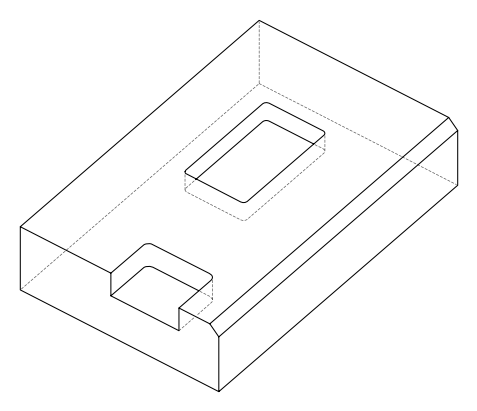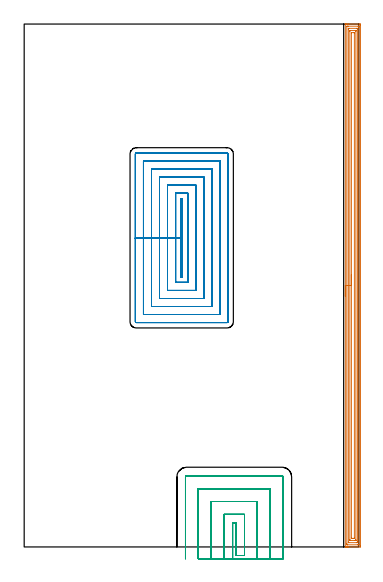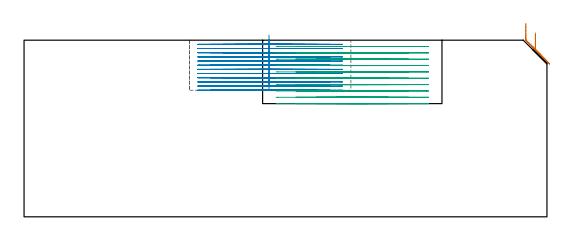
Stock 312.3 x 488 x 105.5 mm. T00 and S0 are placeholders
(PLAN: 3 operations, 2 tool changes, 96.8 min)
(1 AREA_MILL | FG_CHAMFER_SURFACE | UGT0205_001 | 19.83 min | 48505 mm3)
(2 MILL_RECTANGULAR_POCKET | POCKET_RECTANGULAR_STRAIGHT | NXT0201_013 | Follow Part, ap 2.5, ae 75% | 54.51 min | 484031 mm3)
(3 MILL_SLOT | SLOT_PARTIAL_RECTANGULAR | NXT0201_012 | Follow Part, ap 4, ae 75% | 22.47 min | 300706 mm3)
(TOOL UGT0205_001 | Chamfer Mill 20 x 3 x 45 deg. | D20 FL50 Z2)
(TOOL NXT0201_013 | ENDMILL 10mm | D10 FL30 Z4)
(TOOL NXT0201_012 | ENDMILL 16mm [2P460-1600-NA 1630] | D16 FL38 Z6)
(OP 1 AREA_MILL)
G17 G21 G94 G90
T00 M6
G54
G17 G0 G90 X299.7 Y234. S1061 M3
G43 Z115.5 H0
G94 G1 Y234.038 Z114.628 F250.
Y234.152 Z113.763
Y234.341 Z112.912
Y234.603 Z112.08
Y234.937 Z111.274
Y235.34 Z110.5
Y235.808 Z109.764
Y236.34 Z109.072
Y236.929 Z108.429
Y237.572 Z107.839
Y238.264 Z107.308
Y239. Z106.84
Y239.774 Z106.437
Y240.58 Z106.103
Y241.412 Z105.841
Y242.263 Z105.652
Y243.128 Z105.538
Y244. Z105.5
Y487.835
X299.701 Y487.995 Z105.49
Y487.996
X300.033 Y488. Z105.166
X300.359 Z104.841
X301.024 Z104.17
X302.238 Z102.959
X302.786 Z102.408
X312.75 Z92.447
X313.357 Y487.995 Z91.841
X313.792 Y487.99 Z91.406
X313.795 Y487.829 Z91.403
X313.799 Y487.385 Z91.401
X313.8 Y486.935 Z91.4
Y1.059
X313.799 Y0.615 Z91.401
X313.795 Y0.171 Z91.403
X313.792 Y0.01 Z91.406
X313.357 Y0. Z91.841
X302.786 Z102.408
X302.238 Z102.959
X301.905 Z103.291
X301.357 Z103.839
X301.024 Z104.17
X300.359 Z104.841
X300.035 Z105.164
X299.701 Y0.004 Z105.489
Y0.005 Z105.49
X299.7 Y0.164 Z105.5
Y0.169
Y244.
X301.114 Z104.086
X301.115 Y485.507 Z104.085
X301.116 Y485.598 Z104.084
X301.121 Y485.989 Z104.079
X301.512 Y485.997 Z103.688
X301.905 Y485.999 Z103.295
X302.39 Y486. Z102.81
X311.595 Y485.999 Z93.605
X312.083 Y485.997 Z93.117
X312.29 Y485.99 Z92.91
X312.379 Y485.963 Z92.821
X312.384 Y485.691 Z92.816
X312.385 Y485.598 Z92.815
X312.386 Y484.796 Z92.814
X312.385 Y2.493 Z92.815
Y2.402
X312.379 Y2.011 Z92.821
X311.989 Y2.002 Z93.211
X311.595 Y2.001 Z93.605
X311.11 Y2. Z94.09
X301.905 Y2.001 Z103.295
X301.418 Y2.003 Z103.782
X301.21 Y2.01 Z103.99
X301.121 Y2.037 Z104.079
X301.116 Y2.309 Z104.084
X301.115 Y2.402 Z104.085
X301.114 Y3.204 Z104.086
Y244.
X302.529 Z102.671
Y483.179
X302.534 Y483.812 Z102.666
X302.535 Y483.941 Z102.665
X302.545 Y483.99 Z102.655
X302.605 Y483.996 Z102.595
X302.786 Y483.998 Z102.414
X303.482 Y484. Z101.718
X310.529 Z94.671
X310.714 Y483.998 Z94.486
X310.899 Y483.994 Z94.301
X310.951 Y483.99 Z94.249
X310.965 Y483.983 Z94.235
X310.967 Y483.968 Z94.233
X310.97 Y483.899 Z94.23
X310.971 Y483.812 Z94.229
X310.972 Y483.551 Z94.228
X310.971 Y4.821 Z94.229
X310.967 Y4.188 Z94.233
X310.965 Y4.059 Z94.235
X310.956 Y4.01 Z94.244
X310.895 Y4.004 Z94.305
X310.714 Y4.002 Z94.486
X310.018 Y4. Z95.182
X302.971 Z102.229
X302.786 Y4.002 Z102.414
X302.601 Y4.006 Z102.599
X302.549 Y4.01 Z102.651
X302.535 Y4.017 Z102.665
X302.533 Y4.032 Z102.667
X302.53 Y4.101 Z102.67
X302.529 Y4.188 Z102.671
Y4.449
Y244.
X303.943 Z101.257
Y481.133
X303.945 Y481.744 Z101.255
X303.948 Y481.95 Z101.252
X303.949 Y481.98 Z101.251
X303.962 Y481.99 Z101.238
X304.013 Y481.994 Z101.187
X304.12 Y481.997 Z101.08
X304.548 Y482. Z100.652
X309.383 Y481.999 Z95.817
X309.484 Y481.996 Z95.716
X309.534 Y481.992 Z95.666
X309.551 Y481.988 Z95.649
X309.552 Y481.973 Z95.648
X309.555 Y481.87 Z95.645
X309.557 Y481.412 Z95.643
Y481.133
Y6.867
X309.555 Y6.256 Z95.645
X309.552 Y6.05 Z95.648
X309.551 Y6.02 Z95.649
X309.538 Y6.01 Z95.662
X309.487 Y6.006 Z95.713
X309.38 Y6.003 Z95.82
X308.952 Y6. Z96.248
X304.118 Y6.001 Z101.082
X304.016 Y6.004 Z101.184
X303.967 Y6.008 Z101.233
X303.949 Y6.012 Z101.251
X303.948 Y6.027 Z101.252
X303.946 Y6.13 Z101.254
X303.943 Y6.588 Z101.257
Y6.867
Y244.
X305.357 Z99.843
Y479.492
X305.358 Y479.638 Z99.842
X305.362 Y479.929 Z99.838
X305.365 Y479.993 Z99.835
X305.37 Y479.995 Z99.83
X305.389 Y479.998 Z99.811
X305.429 Y479.999 Z99.771
X305.665 Y480. Z99.535
X307.427 Z97.773
X308.071 Y479.997 Z97.129
X308.114 Y479.994 Z97.086
X308.131 Y479.991 Z97.069
X308.136 Y479.855 Z97.064
X308.142 Y479.565 Z97.058
X308.143 Y479.419 Z97.057
Y479.346
Y8.508
X308.142 Y8.362 Z97.058
X308.138 Y8.071 Z97.062
X308.135 Y8.007 Z97.065
X308.131 Y8.005 Z97.069
X308.112 Y8.002 Z97.088
X308.071 Y8. Z97.129
X307.835 Z97.365
X306.073 Z99.127
X305.429 Y8.003 Z99.771
X305.386 Y8.006 Z99.814
X305.369 Y8.009 Z99.831
X305.364 Y8.144 Z99.836
X305.359 Y8.435 Z99.841
X305.357 Y8.581 Z99.843
Y244.
Y244.872 Z99.881
Y245.736 Z99.995
Y246.588 Z100.184
Y247.42 Z100.446
Y248.226 Z100.78
Y249. Z101.183
Y249.736 Z101.652
Y250.428 Z102.183
Y251.071 Z102.772
Y251.66 Z103.415
Y252.191 Z104.107
Y252.66 Z104.843
Y253.063 Z105.617
Y253.397 Z106.423
Y253.659 Z107.255
Y253.848 Z108.107
Y253.962 Z108.972
Y254. Z109.843
G0 Z115.5
M5
M2
(OP 2 MILL_RECTANGULAR_POCKET)
G17 G21 G94 G90
T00 M6
G54
G17 G0 G90 X146.3 Y308.995 S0 M3
G43 Z115.5 H0
Z108.5
G94 G1 Y288.5 Z103.008 F250.
Y251.9 F500.
X147.7
Y325.1
X146.3
Y288.5
X141.3
Y246.9
X152.7
Y330.1
X141.3
Y288.5
X133.8
Y239.4
X160.2
Y337.6
X133.8
Y288.5
X126.3
Y231.9
X167.7
Y345.1
X126.3
Y288.5
X118.8
Y224.4
X175.2
Y352.6
X118.8
Y288.5
X111.3
Y216.9
X182.7
Y360.1
X111.3
Y288.5
X103.8
Y210.2
G3 X104.6 Y209.4 R0.8
G1 X189.4
G3 X190.2 Y210.2 R0.8
G1 Y366.8
G3 X189.4 Y367.6 R0.8
G1 X104.6
G3 X103.8 Y366.8 R0.8
G1 Y288.5
Y287.5
G0 X146.3 Y308.995 Z106.008
G1 Y288.5 Z100.517 F250.
Y251.9 F500.
X147.7
Y325.1
X146.3
Y288.5
X141.3
Y246.9
X152.7
Y330.1
X141.3
Y288.5
X133.8
Y239.4
X160.2
Y337.6
X133.8
Y288.5
X126.3
Y231.9
X167.7
Y345.1
X126.3
Y288.5
X118.8
Y224.4
X175.2
Y352.6
X118.8
Y288.5
X111.3
Y216.9
X182.7
Y360.1
X111.3
Y288.5
X103.8
Y210.2
G3 X104.6 Y209.4 R0.8
G1 X189.4
G3 X190.2 Y210.2 R0.8
G1 Y366.8
G3 X189.4 Y367.6 R0.8
G1 X104.6
G3 X103.8 Y366.8 R0.8
G1 Y288.5
Y287.5
G0 X146.3 Y308.995 Z103.517
G1 Y288.5 Z98.025 F250.
Y251.9 F500.
X147.7
Y325.1
X146.3
Y288.5
X141.3
Y246.9
X152.7
Y330.1
X141.3
Y288.5
X133.8
Y239.4
X160.2
Y337.6
X133.8
Y288.5
X126.3
Y231.9
X167.7
Y345.1
X126.3
Y288.5
X118.8
Y224.4
X175.2
Y352.6
X118.8
Y288.5
X111.3
Y216.9
X182.7
Y360.1
X111.3
Y288.5
X103.8
Y210.2
G3 X104.6 Y209.4 R0.8
G1 X189.4
G3 X190.2 Y210.2 R0.8
G1 Y366.8
G3 X189.4 Y367.6 R0.8
G1 X104.6
G3 X103.8 Y366.8 R0.8
G1 Y288.5
Y287.5
G0 X146.3 Y308.995 Z101.025
G1 Y288.5 Z95.533 F250.
Y251.9 F500.
X147.7
Y325.1
X146.3
Y288.5
X141.3
Y246.9
X152.7
Y330.1
X141.3
Y288.5
X133.8
Y239.4
X160.2
Y337.6
X133.8
Y288.5
X126.3
Y231.9
X167.7
Y345.1
X126.3
Y288.5
X118.8
Y224.4
X175.2
Y352.6
X118.8
Y288.5
X111.3
Y216.9
X182.7
Y360.1
X111.3
Y288.5
X103.8
Y210.2
G3 X104.6 Y209.4 R0.8
G1 X189.4
G3 X190.2 Y210.2 R0.8
G1 Y366.8
G3 X189.4 Y367.6 R0.8
G1 X104.6
G3 X103.8 Y366.8 R0.8
G1 Y288.5
Y287.5
G0 X146.3 Y308.995 Z98.533
G1 Y288.5 Z93.042 F250.
Y251.9 F500.
X147.7
Y325.1
X146.3
Y288.5
X141.3
Y246.9
X152.7
Y330.1
X141.3
Y288.5
X133.8
Y239.4
X160.2
Y337.6
X133.8
Y288.5
X126.3
Y231.9
X167.7
Y345.1
X126.3
Y288.5
X118.8
Y224.4
X175.2
Y352.6
X118.8
Y288.5
X111.3
Y216.9
X182.7
Y360.1
X111.3
Y288.5
X103.8
Y210.2
G3 X104.6 Y209.4 R0.8
G1 X189.4
G3 X190.2 Y210.2 R0.8
G1 Y366.8
G3 X189.4 Y367.6 R0.8
G1 X104.6
G3 X103.8 Y366.8 R0.8
G1 Y288.5
Y287.5
G0 X146.3 Y308.995 Z96.042
G1 Y288.5 Z90.55 F250.
Y251.9 F500.
X147.7
Y325.1
X146.3
Y288.5
X141.3
Y246.9
X152.7
Y330.1
X141.3
Y288.5
X133.8
Y239.4
X160.2
Y337.6
X133.8
Y288.5
X126.3
Y231.9
X167.7
Y345.1
X126.3
Y288.5
X118.8
Y224.4
X175.2
Y352.6
X118.8
Y288.5
X111.3
Y216.9
X182.7
Y360.1
X111.3
Y288.5
X103.8
Y210.2
G3 X104.6 Y209.4 R0.8
G1 X189.4
G3 X190.2 Y210.2 R0.8
G1 Y366.8
G3 X189.4 Y367.6 R0.8
G1 X104.6
G3 X103.8 Y366.8 R0.8
G1 Y288.5
Y287.5
G0 X146.3 Y308.995 Z93.55
G1 Y288.5 Z88.058 F250.
Y251.9 F500.
X147.7
Y325.1
X146.3
Y288.5
X141.3
Y246.9
X152.7
Y330.1
X141.3
Y288.5
X133.8
Y239.4
X160.2
Y337.6
X133.8
Y288.5
X126.3
Y231.9
X167.7
Y345.1
X126.3
Y288.5
X118.8
Y224.4
X175.2
Y352.6
X118.8
Y288.5
X111.3
Y216.9
X182.7
Y360.1
X111.3
Y288.5
X103.8
Y210.2
G3 X104.6 Y209.4 R0.8
G1 X189.4
G3 X190.2 Y210.2 R0.8
G1 Y366.8
G3 X189.4 Y367.6 R0.8
G1 X104.6
G3 X103.8 Y366.8 R0.8
G1 Y288.5
Y287.5
G0 X146.3 Y308.995 Z91.058
G1 Y288.5 Z85.567 F250.
Y251.9 F500.
X147.7
Y325.1
X146.3
Y288.5
X141.3
Y246.9
X152.7
Y330.1
X141.3
Y288.5
X133.8
Y239.4
X160.2
Y337.6
X133.8
Y288.5
X126.3
Y231.9
X167.7
Y345.1
X126.3
Y288.5
X118.8
Y224.4
X175.2
Y352.6
X118.8
Y288.5
X111.3
Y216.9
X182.7
Y360.1
X111.3
Y288.5
X103.8
Y210.2
G3 X104.6 Y209.4 R0.8
G1 X189.4
G3 X190.2 Y210.2 R0.8
G1 Y366.8
G3 X189.4 Y367.6 R0.8
G1 X104.6
G3 X103.8 Y366.8 R0.8
G1 Y288.5
Y287.5
G0 X146.3 Y308.995 Z88.567
G1 Y288.5 Z83.075 F250.
Y251.9 F500.
X147.7
Y325.1
X146.3
Y288.5
X141.3
Y246.9
X152.7
Y330.1
X141.3
Y288.5
X133.8
Y239.4
X160.2
Y337.6
X133.8
Y288.5
X126.3
Y231.9
X167.7
Y345.1
X126.3
Y288.5
X118.8
Y224.4
X175.2
Y352.6
X118.8
Y288.5
X111.3
Y216.9
X182.7
Y360.1
X111.3
Y288.5
X103.8
Y210.2
G3 X104.6 Y209.4 R0.8
G1 X189.4
G3 X190.2 Y210.2 R0.8
G1 Y366.8
G3 X189.4 Y367.6 R0.8
G1 X104.6
G3 X103.8 Y366.8 R0.8
G1 Y288.5
Y287.5
G0 X146.3 Y308.995 Z86.075
G1 Y288.5 Z80.583 F250.
Y251.9 F500.
X147.7
Y325.1
X146.3
Y288.5
X141.3
Y246.9
X152.7
Y330.1
X141.3
Y288.5
X133.8
Y239.4
X160.2
Y337.6
X133.8
Y288.5
X126.3
Y231.9
X167.7
Y345.1
X126.3
Y288.5
X118.8
Y224.4
X175.2
Y352.6
X118.8
Y288.5
X111.3
Y216.9
X182.7
Y360.1
X111.3
Y288.5
X103.8
Y210.2
G3 X104.6 Y209.4 R0.8
G1 X189.4
G3 X190.2 Y210.2 R0.8
G1 Y366.8
G3 X189.4 Y367.6 R0.8
G1 X104.6
G3 X103.8 Y366.8 R0.8
G1 Y288.5
Y287.5
G0 X146.3 Y308.995 Z83.583
G1 Y288.5 Z78.092 F250.
Y251.9 F500.
X147.7
Y325.1
X146.3
Y288.5
X141.3
Y246.9
X152.7
Y330.1
X141.3
Y288.5
X133.8
Y239.4
X160.2
Y337.6
X133.8
Y288.5
X126.3
Y231.9
X167.7
Y345.1
X126.3
Y288.5
X118.8
Y224.4
X175.2
Y352.6
X118.8
Y288.5
X111.3
Y216.9
X182.7
Y360.1
X111.3
Y288.5
X103.8
Y210.2
G3 X104.6 Y209.4 R0.8
G1 X189.4
G3 X190.2 Y210.2 R0.8
G1 Y366.8
G3 X189.4 Y367.6 R0.8
G1 X104.6
G3 X103.8 Y366.8 R0.8
G1 Y288.5
Y287.5
G0 X146.3 Y308.995 Z81.092
G1 Y288.5 Z75.6 F250.
Y251.9 F500.
X147.7
Y325.1
X146.3
Y288.5
X141.3
Y246.9
X152.7
Y330.1
X141.3
Y288.5
X133.8
Y239.4
X160.2
Y337.6
X133.8
Y288.5
X126.3
Y231.9
X167.7
Y345.1
X126.3
Y288.5
X118.8
Y224.4
X175.2
Y352.6
X118.8
Y288.5
X111.3
Y216.9
X182.7
Y360.1
X111.3
Y288.5
X103.8
Y210.2
G3 X104.6 Y209.4 R0.8
G1 X189.4
G3 X190.2 Y210.2 R0.8
G1 Y366.8
G3 X189.4 Y367.6 R0.8
G1 X104.6
G3 X103.8 Y366.8 R0.8
G1 Y288.5
Y287.5
G0 Z115.5
M5
M2
(OP 3 MILL_SLOT)
G17 G21 G94 G90
T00 M6
G54
G17 G0 G90 X194.5 Y-11. S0 M3
G43 Z115.5 H1
Z101.71
G94 G1 Y-8. F250.
Y22.4 F500.
X197.6
Y-8.
X205.6
Y30.4
X186.5
Y-8.
Y-11. F250.
X217.6
Y-8.
Y42.4 F500.
X174.5
Y-8.
Y-11. F250.
X229.6
Y-8.
Y54.4 F500.
X162.5
Y-8.
Y-11. F250.
X241.6
Y-8.
Y65.3 F500.
G3 X240.5 Y66.4 R1.1
G1 X151.6
G3 X150.5 Y65.3 R1.1
G1 Y-8.
Y-11. F250.
G0 X194.5 Z97.92
G1 Y-8.
Y22.4 F500.
X197.6
Y-8.
X205.6
Y30.4
X186.5
Y-8.
Y-11. F250.
X217.6
Y-8.
Y42.4 F500.
X174.5
Y-8.
Y-11. F250.
X229.6
Y-8.
Y54.4 F500.
X162.5
Y-8.
Y-11. F250.
X241.6
Y-8.
Y65.3 F500.
G3 X240.5 Y66.4 R1.1
G1 X151.6
G3 X150.5 Y65.3 R1.1
G1 Y-8.
Y-11. F250.
G0 X194.5 Z94.13
G1 Y-8.
Y22.4 F500.
X197.6
Y-8.
X205.6
Y30.4
X186.5
Y-8.
Y-11. F250.
X217.6
Y-8.
Y42.4 F500.
X174.5
Y-8.
Y-11. F250.
X229.6
Y-8.
Y54.4 F500.
X162.5
Y-8.
Y-11. F250.
X241.6
Y-8.
Y65.3 F500.
G3 X240.5 Y66.4 R1.1
G1 X151.6
G3 X150.5 Y65.3 R1.1
G1 Y-8.
Y-11. F250.
G0 X194.5 Z90.34
G1 Y-8.
Y22.4 F500.
X197.6
Y-8.
X205.6
Y30.4
X186.5
Y-8.
Y-11. F250.
X217.6
Y-8.
Y42.4 F500.
X174.5
Y-8.
Y-11. F250.
X229.6
Y-8.
Y54.4 F500.
X162.5
Y-8.
Y-11. F250.
X241.6
Y-8.
Y65.3 F500.
G3 X240.5 Y66.4 R1.1
G1 X151.6
G3 X150.5 Y65.3 R1.1
G1 Y-8.
Y-11. F250.
G0 X194.5 Z86.55
G1 Y-8.
Y22.4 F500.
X197.6
Y-8.
X205.6
Y30.4
X186.5
Y-8.
Y-11. F250.
X217.6
Y-8.
Y42.4 F500.
X174.5
Y-8.
Y-11. F250.
X229.6
Y-8.
Y54.4 F500.
X162.5
Y-8.
Y-11. F250.
X241.6
Y-8.
Y65.3 F500.
G3 X240.5 Y66.4 R1.1
G1 X151.6
G3 X150.5 Y65.3 R1.1
G1 Y-8.
Y-11. F250.
G0 X194.5 Z82.76
G1 Y-8.
Y22.4 F500.
X197.6
Y-8.
X205.6
Y30.4
X186.5
Y-8.
Y-11. F250.
X217.6
Y-8.
Y42.4 F500.
X174.5
Y-8.
Y-11. F250.
X229.6
Y-8.
Y54.4 F500.
X162.5
Y-8.
Y-11. F250.
X241.6
Y-8.
Y65.3 F500.
G3 X240.5 Y66.4 R1.1
G1 X151.6
G3 X150.5 Y65.3 R1.1
G1 Y-8.
Y-11. F250.
G0 X194.5 Z78.97
G1 Y-8.
Y22.4 F500.
X197.6
Y-8.
X205.6
Y30.4
X186.5
Y-8.
Y-11. F250.
X217.6
Y-8.
Y42.4 F500.
X174.5
Y-8.
Y-11. F250.
X229.6
Y-8.
Y54.4 F500.
X162.5
Y-8.
Y-11. F250.
X241.6
Y-8.
Y65.3 F500.
G3 X240.5 Y66.4 R1.1
G1 X151.6
G3 X150.5 Y65.3 R1.1
G1 Y-8.
Y-11. F250.
G0 X194.5 Z75.18
G1 Y-8.
Y22.4 F500.
X197.6
Y-8.
X205.6
Y30.4
X186.5
Y-8.
Y-11. F250.
X217.6
Y-8.
Y42.4 F500.
X174.5
Y-8.
Y-11. F250.
X229.6
Y-8.
Y54.4 F500.
X162.5
Y-8.
Y-11. F250.
X241.6
Y-8.
Y65.3 F500.
G3 X240.5 Y66.4 R1.1
G1 X151.6
G3 X150.5 Y65.3 R1.1
G1 Y-8.
Y-11. F250.
G0 X194.5 Z71.39
G1 Y-8.
Y22.4 F500.
X197.6
Y-8.
X205.6
Y30.4
X186.5
Y-8.
Y-11. F250.
X217.6
Y-8.
Y42.4 F500.
X174.5
Y-8.
Y-11. F250.
X229.6
Y-8.
Y54.4 F500.
X162.5
Y-8.
Y-11. F250.
X241.6
Y-8.
Y65.3 F500.
G3 X240.5 Y66.4 R1.1
G1 X151.6
G3 X150.5 Y65.3 R1.1
G1 Y-8.
Y-11. F250.
G0 X194.5 Z67.6
G1 Y-8.
Y22.4 F500.
X197.6
Y-8.
X205.6
Y30.4
X186.5
Y-8.
Y-11. F250.
X217.6
Y-8.
Y42.4 F500.
X174.5
Y-8.
Y-11. F250.
X229.6
Y-8.
Y54.4 F500.
X162.5
Y-8.
Y-11. F250.
X241.6
Y-8.
Y65.3 F500.
G3 X240.5 Y66.4 R1.1
G1 X151.6
G3 X150.5 Y65.3 R1.1
G1 Y-8.
Y-11. F250.
G0 Z115.5
M5
M2
